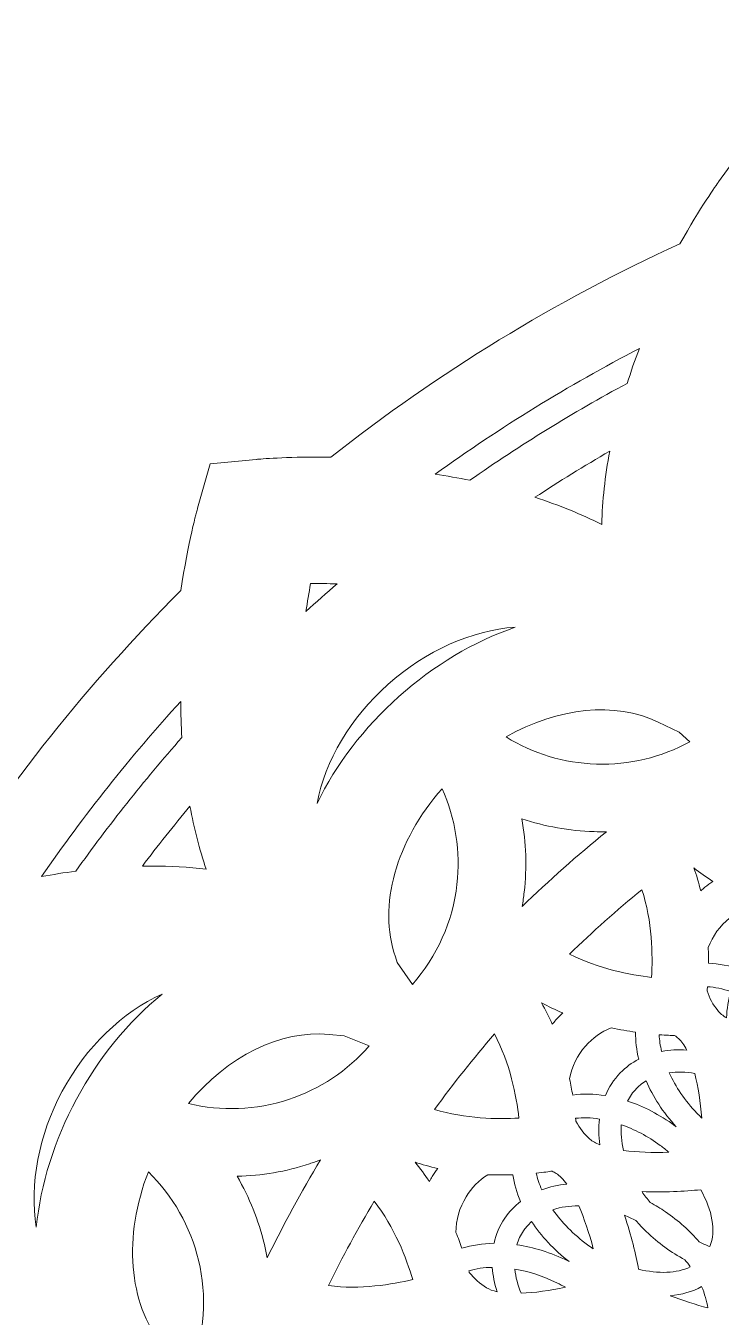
# Model space of a CAD drawing. Header units: millimetres. Extents: x 37 to 1687, y -819 to -120.
# Drawn here: x 494.4 to 556, y -616.9 to -502.4 of the extents above; entities that cross this region are included whole.
import ezdxf

# ---------------------------------------------------------------- set-up
doc = ezdxf.new("R2010")
doc.units = ezdxf.units.MM
doc.header["$MEASUREMENT"] = 0
doc.layers.add('Layer 8', color=7, linetype='Continuous')

msp = doc.modelspace()

# ---------------------------------------------------------------- linework, layer by layer
at = {"layer": 'Layer 8', "lineweight": 0}
for points, knots in [([(771.78, -680.86), (771.62, -680.51), (770.14, -677.31), (767.42, -673.13), (767.78, -668.85), (767.96, -664.5), (767.96, -660.21), (767.96, -653.67), (767.54, -647.09), (766.72, -640.66), (769.19, -636.79), (770.55, -633.84), (770.7, -633.51), (770.7, -633.51), (772.41, -629.77), (772.41, -629.77), (772.41, -629.77), (769.52, -626.84), (769.52, -626.84), (769.25, -626.56), (766.8, -624.11), (762.92, -621.18), (761.1, -614.31), (758.77, -607.5), (755.99, -600.94), (754.49, -597.38), (752.79, -593.78), (750.95, -590.22), (751.84, -586.03), (752.09, -583.04), (752.11, -582.7), (752.11, -582.7), (752.42, -578.61), (752.42, -578.61), (752.42, -578.61), (748.71, -576.85), (748.71, -576.85), (748.59, -576.79), (745.67, -575.41), (741.22, -573.98), (735.96, -566.35), (729.96, -559.14), (723.37, -552.55), (721.78, -550.97), (720.13, -549.38), (718.44, -547.84), (717.82, -543.89), (717.09, -541.34), (717.06, -541.23), (717.06, -541.23), (715.95, -537.31), (715.95, -537.31), (715.95, -537.31), (711.87, -536.91), (711.87, -536.91), (711.5, -536.88), (709.52, -536.7), (706.58, -536.7), (706, -536.7), (705.4, -536.71), (704.79, -536.72), (695.53, -530.03), (685.5, -524.38), (674.97, -519.92), (674.33, -519.65), (673.65, -519.37), (672.9, -519.07), (671.18, -516.06), (669.83, -514.2), (669.77, -514.12), (669.77, -514.12), (667.39, -510.84), (667.39, -510.84), (667.39, -510.84), (663.44, -511.83), (663.44, -511.83), (663.34, -511.86), (660.96, -512.46), (657.5, -513.76), (645.48, -510.33), (633, -508.4), (620.38, -508.03), (617.93, -505.97), (616.17, -504.78), (615.97, -504.64), (615.97, -504.64), (612.61, -502.38), (612.61, -502.38), (612.61, -502.38), (609.25, -504.64), (609.25, -504.64), (609.03, -504.79), (607.08, -506.12), (604.42, -508.37), (591.88, -509.28), (579.51, -511.75), (567.65, -515.69), (564.54, -514.55), (562.39, -513.99), (562.15, -513.93), (562.15, -513.93), (558.2, -512.94), (558.2, -512.94), (558.2, -512.94), (555.81, -516.23), (555.81, -516.23), (555.65, -516.45), (554.19, -518.49), (552.38, -521.71), (541.36, -526.75), (530.95, -533.13), (521.42, -540.66), (520.93, -540.65), (520.5, -540.64), (520.09, -540.64), (516.97, -540.64), (514.88, -540.84), (514.79, -540.85), (514.79, -540.85), (510.72, -541.25), (510.72, -541.25), (510.72, -541.25), (509.61, -545.17), (509.61, -545.17), (509.57, -545.3), (508.76, -548.18), (508.12, -552.48), (508.1, -552.5), (508.07, -552.53), (508.05, -552.55), (499.91, -560.7), (492.7, -569.74), (486.62, -579.45), (482.41, -580.82), (479.72, -582.1), (479.6, -582.16), (479.6, -582.16), (475.89, -583.92), (475.89, -583.92), (475.89, -583.92), (476.2, -588.01), (476.2, -588.01), (476.21, -588.15), (476.48, -591.55), (477.52, -596.24), (476.74, -597.92), (476.05, -599.46), (475.43, -600.94), (471.79, -609.54), (468.94, -618.5), (466.96, -627.58), (463.34, -630.35), (461.07, -632.62), (460.82, -632.87), (460.82, -632.87), (457.93, -635.81), (457.93, -635.81), (457.93, -635.81), (459.64, -639.55), (459.64, -639.55), (459.8, -639.91), (461.29, -643.12), (464, -647.28), (463.64, -651.56), (463.46, -655.91), (463.46, -660.21), (463.46, -666.74), (463.88, -673.32), (464.7, -679.76), (462.23, -683.63), (460.87, -686.57), (460.71, -686.9), (460.71, -686.9), (459, -690.64), (459, -690.64), (459, -690.64), (461.9, -693.57), (461.9, -693.57), (462.17, -693.85), (464.6, -696.29), (468.5, -699.23), (470.32, -706.1), (472.65, -712.91), (475.43, -719.47), (476.93, -723.03), (478.63, -726.64), (480.47, -730.19), (479.55, -734.55), (479.31, -737.58), (479.31, -737.71), (479.31, -737.71), (478.99, -741.8), (478.99, -741.8), (478.99, -741.8), (482.7, -743.56), (482.7, -743.56), (482.83, -743.62), (485.74, -745), (490.2, -746.43), (495.46, -754.06), (501.46, -761.27), (508.05, -767.86), (509.63, -769.44), (511.29, -771.03), (512.98, -772.58), (513.58, -776.38), (514.28, -778.9), (514.36, -779.18), (514.36, -779.18), (515.47, -783.1), (515.47, -783.1), (515.47, -783.1), (519.54, -783.5), (519.54, -783.5), (519.76, -783.52), (521.77, -783.71), (524.84, -783.71), (525.42, -783.71), (526.02, -783.7), (526.63, -783.69), (535.89, -790.39), (545.92, -796.04), (556.45, -800.49), (557.08, -800.76), (557.76, -801.04), (558.52, -801.35), (560.18, -804.25), (561.5, -806.08), (561.65, -806.29), (561.65, -806.29), (564.03, -809.57), (564.03, -809.57), (564.03, -809.57), (567.97, -808.58), (567.97, -808.58), (568.08, -808.55), (570.45, -807.95), (573.92, -806.65), (585.93, -810.08), (598.42, -812.01), (611.03, -812.39), (613.48, -814.42), (615.25, -815.63), (615.45, -815.77), (615.45, -815.77), (618.81, -818.03), (618.81, -818.03), (618.81, -818.03), (622.17, -815.77), (622.17, -815.77), (622.39, -815.62), (624.34, -814.29), (627, -812.04), (639.54, -811.13), (651.9, -808.67), (663.76, -804.72), (666.98, -805.9), (669.18, -806.46), (669.27, -806.48), (669.27, -806.48), (673.22, -807.47), (673.22, -807.47), (673.22, -807.47), (675.6, -804.19), (675.6, -804.19), (675.67, -804.1), (677.19, -801.99), (679.05, -798.7), (690.06, -793.65), (700.47, -787.28), (709.99, -779.76), (710.48, -779.77), (710.92, -779.77), (711.33, -779.77), (714.46, -779.77), (716.54, -779.57), (716.63, -779.56), (716.63, -779.56), (720.7, -779.16), (720.7, -779.16), (720.7, -779.16), (721.81, -775.24), (721.81, -775.24), (721.85, -775.12), (722.66, -772.22), (723.3, -767.93), (723.32, -767.91), (723.34, -767.89), (723.37, -767.86), (731.51, -759.72), (738.72, -750.67), (744.8, -740.96), (748.85, -739.64), (751.52, -738.39), (751.82, -738.25), (751.82, -738.25), (755.53, -736.49), (755.53, -736.49), (755.53, -736.49), (755.22, -732.4), (755.22, -732.4), (755.2, -732.26), (754.93, -728.84), (753.9, -724.18), (754.68, -722.49), (755.37, -720.95), (755.99, -719.47), (759.63, -710.87), (762.48, -701.91), (764.46, -692.84), (768.08, -690.05), (770.35, -687.79), (770.6, -687.54), (770.6, -687.54), (773.49, -684.6), (773.49, -684.6), (773.49, -684.6), (771.78, -680.86), (771.78, -680.86)], [0, 0, 0, 0, 1, 1, 1, 2, 2, 2, 3, 3, 3, 4, 4, 4, 5, 5, 5, 6, 6, 6, 7, 7, 7, 8, 8, 8, 9, 9, 9, 10, 10, 10, 11, 11, 11, 12, 12, 12, 13, 13, 13, 14, 14, 14, 15, 15, 15, 16, 16, 16, 17, 17, 17, 18, 18, 18, 19, 19, 19, 20, 20, 20, 21, 21, 21, 22, 22, 22, 23, 23, 23, 24, 24, 24, 25, 25, 25, 26, 26, 26, 27, 27, 27, 28, 28, 28, 29, 29, 29, 30, 30, 30, 31, 31, 31, 32, 32, 32, 33, 33, 33, 34, 34, 34, 35, 35, 35, 36, 36, 36, 37, 37, 37, 38, 38, 38, 39, 39, 39, 40, 40, 40, 41, 41, 41, 42, 42, 42, 43, 43, 43, 44, 44, 44, 45, 45, 45, 46, 46, 46, 47, 47, 47, 48, 48, 48, 49, 49, 49, 50, 50, 50, 51, 51, 51, 52, 52, 52, 53, 53, 53, 54, 54, 54, 55, 55, 55, 56, 56, 56, 57, 57, 57, 58, 58, 58, 59, 59, 59, 60, 60, 60, 61, 61, 61, 62, 62, 62, 63, 63, 63, 64, 64, 64, 65, 65, 65, 66, 66, 66, 67, 67, 67, 68, 68, 68, 69, 69, 69, 70, 70, 70, 71, 71, 71, 72, 72, 72, 73, 73, 73, 74, 74, 74, 75, 75, 75, 76, 76, 76, 77, 77, 77, 78, 78, 78, 79, 79, 79, 80, 80, 80, 81, 81, 81, 82, 82, 82, 83, 83, 83, 84, 84, 84, 85, 85, 85, 86, 86, 86, 87, 87, 87, 88, 88, 88, 89, 89, 89, 90, 90, 90, 91, 91, 91, 92, 92, 92, 93, 93, 93, 94, 94, 94, 95, 95, 95, 96, 96, 96, 97, 97, 97, 98, 98, 98, 99, 99, 99, 100, 100, 100, 101, 101, 101, 102, 102, 102, 103, 103, 103, 104, 104, 104, 105, 105, 105, 106, 106, 106, 106]), ([(548.79, -531.01), (548.39, -532.04), (548.03, -533.07), (547.7, -534.1), (542.91, -536.68), (538.22, -539.57), (533.75, -542.7), (532.73, -542.49), (531.7, -542.31), (530.68, -542.16), (536.43, -538), (542.51, -534.26), (548.79, -531.01)], [0, 0, 0, 0, 1, 1, 1, 2, 2, 2, 3, 3, 3, 4, 4, 4, 4]), ([(539.52, -544.21), (541.66, -542.8), (543.89, -541.43), (546.16, -540.11), (545.74, -542.35), (545.5, -544.52), (545.45, -546.61), (543.62, -545.7), (541.63, -544.9), (539.52, -544.21)], [0, 0, 0, 0, 1, 1, 1, 2, 2, 2, 3, 3, 3, 3]), ([(519.63, -551.86), (520.39, -551.85), (521.17, -551.86), (521.97, -551.89), (521.04, -552.69), (520.12, -553.51), (519.22, -554.33), (519.34, -553.5), (519.48, -552.68), (519.63, -551.86)], [0, 0, 0, 0, 1, 1, 1, 2, 2, 2, 3, 3, 3, 3]), ([(526.49, -560.81), (529.85, -557.8), (533.91, -556.01), (537.77, -555.73), (534.07, -557.02), (530.56, -559.11), (527.46, -561.89), (524.36, -564.65), (521.89, -567.89), (520.2, -571.36), (520.93, -567.55), (523.16, -563.78), (526.49, -560.81)], [0, 0, 0, 0, 1, 1, 1, 2, 2, 2, 3, 3, 3, 4, 4, 4, 4]), ([(508.11, -562.31), (508.11, -563.39), (508.15, -564.47), (508.21, -565.53), (504.85, -569.34), (501.69, -573.32), (498.81, -577.38), (497.8, -577.51), (496.78, -577.67), (495.77, -577.86), (499.51, -572.43), (503.65, -567.21), (508.11, -562.31)], [0, 0, 0, 0, 1, 1, 1, 2, 2, 2, 3, 3, 3, 4, 4, 4, 4]), ([(552.3, -565.05), (552.3, -565.05), (553.26, -565.9), (553.26, -565.9), (550.74, -567.28), (547.89, -567.97), (544.97, -567.88), (542.1, -567.78), (539.36, -566.96), (536.96, -565.47), (541.63, -562.82), (546.61, -562.32), (550.45, -564.16), (550.45, -564.16), (552.3, -565.05), (552.3, -565.05)], [0, 0, 0, 0, 1, 1, 1, 2, 2, 2, 3, 3, 3, 4, 4, 4, 5, 5, 5, 5]), ([(532.61, -578.55), (532.23, -581.83), (530.84, -584.95), (528.66, -587.43), (528.66, -587.43), (527.31, -585.47), (527.31, -585.47), (527.31, -585.47), (527.15, -584.99), (527.15, -584.99), (525.57, -580.45), (527.2, -574.69), (531.3, -570.06), (532.47, -572.7), (532.94, -575.68), (532.61, -578.55)], [0, 0, 0, 0, 1, 1, 1, 2, 2, 2, 3, 3, 3, 4, 4, 4, 5, 5, 5, 5]), ([(510.37, -577.2), (508.81, -577.02), (507.18, -576.93), (505.51, -576.93), (505.25, -576.93), (504.98, -576.93), (504.71, -576.93), (506.07, -575.13), (507.48, -573.35), (508.93, -571.61), (509.29, -573.57), (509.77, -575.44), (510.37, -577.2)], [0, 0, 0, 0, 1, 1, 1, 2, 2, 2, 3, 3, 3, 4, 4, 4, 4]), ([(538.39, -580.51), (538.46, -580.09), (538.52, -579.66), (538.57, -579.24), (538.82, -577.04), (538.75, -574.86), (538.36, -572.72), (540.42, -573.42), (542.57, -573.8), (544.78, -573.87), (545.14, -573.88), (545.5, -573.89), (545.86, -573.88), (543.27, -575.98), (540.77, -578.21), (538.39, -580.51)], [0, 0, 0, 0, 1, 1, 1, 2, 2, 2, 3, 3, 3, 4, 4, 4, 5, 5, 5, 5]), ([(555.31, -578.29), (555.07, -578.45), (554.82, -578.63), (554.59, -578.81), (554.47, -578.91), (554.34, -579.02), (554.22, -579.12), (554.05, -578.42), (553.85, -577.74), (553.62, -577.09), (554.15, -577.51), (554.72, -577.91), (555.31, -578.29)], [0, 0, 0, 0, 1, 1, 1, 2, 2, 2, 3, 3, 3, 4, 4, 4, 4]), ([(549.86, -586.8), (547.98, -586.58), (545.14, -586.05), (542.6, -584.73), (544.64, -582.75), (546.78, -580.84), (549, -579.02), (549.94, -581.82), (549.98, -584.83), (549.86, -586.8)], [0, 0, 0, 0, 1, 1, 1, 2, 2, 2, 3, 3, 3, 3]), ([(556.78, -581.54), (557.52, -580.95), (558.39, -580.54), (559.32, -580.34), (560.04, -580.64), (560.73, -580.89), (561.36, -581.09), (561.22, -581.83), (561.18, -582.63), (561.23, -583.45), (560.58, -583.65), (559.97, -583.95), (559.41, -584.36), (558.74, -584.83), (558.2, -585.42), (557.76, -586.1), (556.79, -585.76), (555.83, -585.58), (554.91, -585.55), (554.92, -585.1), (554.91, -584.63), (554.89, -584.14), (555.28, -583.12), (555.93, -582.22), (556.78, -581.54)], [0, 0, 0, 0, 1, 1, 1, 2, 2, 2, 3, 3, 3, 4, 4, 4, 5, 5, 5, 6, 6, 6, 7, 7, 7, 8, 8, 8, 8]), ([(556.52, -590.4), (556.19, -590.2), (555.92, -589.98), (555.73, -589.74), (555.32, -589.23), (555, -588.64), (554.79, -588), (554.8, -587.88), (554.81, -587.76), (554.82, -587.63), (555.48, -587.67), (556.17, -587.82), (556.88, -588.06), (556.66, -588.8), (556.54, -589.58), (556.52, -590.4)], [0, 0, 0, 0, 1, 1, 1, 2, 2, 2, 3, 3, 3, 4, 4, 4, 5, 5, 5, 5]), ([(497.6, -596.91), (499.72, -592.96), (502.93, -589.87), (506.47, -588.28), (503.43, -590.76), (500.83, -593.94), (498.87, -597.6), (496.91, -601.26), (495.69, -605.14), (495.3, -608.97), (494.7, -605.17), (495.52, -600.79), (497.6, -596.91)], [0, 0, 0, 0, 1, 1, 1, 2, 2, 2, 3, 3, 3, 4, 4, 4, 4]), ([(540.11, -589.06), (540.71, -589.38), (541.33, -589.68), (541.99, -589.95), (541.78, -590.15), (541.58, -590.36), (541.38, -590.58), (541.27, -590.7), (541.17, -590.83), (541.06, -590.96), (540.77, -590.3), (540.45, -589.67), (540.11, -589.06)], [0, 0, 0, 0, 1, 1, 1, 2, 2, 2, 3, 3, 3, 4, 4, 4, 4]), ([(521.26, -591.87), (521.26, -591.87), (522.6, -592), (522.6, -592), (522.6, -592), (524.83, -592.88), (524.83, -592.88), (522.92, -595.08), (520.46, -596.72), (517.66, -597.64), (514.81, -598.57), (511.7, -598.69), (508.79, -598), (512.27, -593.78), (516.96, -591.45), (521.26, -591.87)], [0, 0, 0, 0, 1, 1, 1, 2, 2, 2, 3, 3, 3, 4, 4, 4, 5, 5, 5, 5]), ([(530.62, -598.51), (532.29, -596.23), (534.07, -593.99), (535.93, -591.82), (537.32, -594.41), (537.88, -597.34), (538.1, -599.28), (536.22, -599.39), (533.34, -599.36), (530.62, -598.51)], [0, 0, 0, 0, 1, 1, 1, 2, 2, 2, 3, 3, 3, 3]), ([(547.09, -595.27), (546.52, -595.86), (546.08, -596.54), (545.77, -597.29), (544.76, -597.13), (543.78, -597.11), (542.87, -597.24), (542.79, -596.79), (542.7, -596.31), (542.6, -595.81), (542.79, -594.72), (543.28, -593.72), (544.01, -592.89), (544.63, -592.18), (545.41, -591.63), (546.28, -591.28), (547.05, -591.44), (547.78, -591.57), (548.45, -591.66), (548.43, -592.43), (548.53, -593.24), (548.73, -594.06), (548.12, -594.37), (547.57, -594.78), (547.09, -595.27)], [0, 0, 0, 0, 1, 1, 1, 2, 2, 2, 3, 3, 3, 4, 4, 4, 5, 5, 5, 6, 6, 6, 7, 7, 7, 8, 8, 8, 8]), ([(550.76, -593.37), (550.63, -592.86), (550.56, -592.36), (550.54, -591.89), (551.17, -591.94), (551.65, -591.95), (551.91, -591.95), (552.04, -592.04), (552.15, -592.13), (552.25, -592.23), (552.52, -592.46), (552.77, -592.82), (552.99, -593.25), (552.22, -593.2), (551.47, -593.24), (550.76, -593.37)], [0, 0, 0, 0, 1, 1, 1, 2, 2, 2, 3, 3, 3, 4, 4, 4, 5, 5, 5, 5]), ([(553.89, -598.85), (552.82, -597.74), (552, -596.5), (551.43, -595.27), (552.14, -595.17), (552.91, -595.19), (553.7, -595.33), (553.99, -596.49), (554.2, -597.86), (554.32, -599.28), (554.18, -599.14), (554.03, -599), (553.89, -598.85)], [0, 0, 0, 0, 1, 1, 1, 2, 2, 2, 3, 3, 3, 4, 4, 4, 4]), ([(552.05, -600.06), (552.01, -600.02), (551.97, -599.99), (551.93, -599.96), (550.57, -598.97), (549.14, -598.24), (547.73, -597.77), (547.94, -597.37), (548.2, -597), (548.52, -596.67), (548.63, -596.56), (548.74, -596.46), (548.85, -596.36), (549.02, -596.22), (549.19, -596.09), (549.38, -595.98), (549.98, -597.38), (550.88, -598.77), (552.05, -600.06)], [0, 0, 0, 0, 1, 1, 1, 2, 2, 2, 3, 3, 3, 4, 4, 4, 5, 5, 5, 6, 6, 6, 6]), ([(545.28, -601.66), (544.93, -601.51), (544.62, -601.34), (544.4, -601.15), (543.9, -600.7), (543.48, -600.17), (543.16, -599.56), (543.15, -599.48), (543.14, -599.39), (543.13, -599.3), (543.79, -599.23), (544.5, -599.25), (545.24, -599.37), (545.16, -600.11), (545.17, -600.87), (545.28, -601.66)], [0, 0, 0, 0, 1, 1, 1, 2, 2, 2, 3, 3, 3, 4, 4, 4, 5, 5, 5, 5]), ([(547.38, -602.16), (547.19, -601.37), (547.12, -600.59), (547.18, -599.87), (548.34, -600.28), (549.53, -600.89), (550.64, -601.71), (550.91, -601.91), (551.16, -602.11), (551.41, -602.32), (549.96, -602.36), (548.57, -602.32), (547.38, -602.16)], [0, 0, 0, 0, 1, 1, 1, 2, 2, 2, 3, 3, 3, 4, 4, 4, 4]), ([(515.78, -611.69), (515.71, -611.29), (515.62, -610.89), (515.53, -610.5), (515.02, -608.36), (514.2, -606.33), (513.11, -604.45), (515.28, -604.4), (517.44, -604.03), (519.53, -603.34), (519.86, -603.23), (520.19, -603.11), (520.51, -602.99), (518.8, -605.82), (517.22, -608.73), (515.78, -611.69)], [0, 0, 0, 0, 1, 1, 1, 2, 2, 2, 3, 3, 3, 4, 4, 4, 5, 5, 5, 5]), ([(530.42, -604.46), (530.33, -604.61), (530.24, -604.76), (530.16, -604.91), (529.76, -604.31), (529.33, -603.74), (528.89, -603.2), (529.53, -603.41), (530.2, -603.59), (530.9, -603.75), (530.73, -603.98), (530.57, -604.21), (530.42, -604.46)], [0, 0, 0, 0, 1, 1, 1, 2, 2, 2, 3, 3, 3, 4, 4, 4, 4]), ([(506.93, -619.97), (506.93, -619.97), (506.48, -619.41), (506.48, -619.41), (503.47, -615.71), (503.01, -609.77), (505.24, -604.05), (507.42, -606.18), (508.98, -608.93), (509.69, -611.9), (510.45, -615.07), (510.23, -618.44), (509.06, -621.49), (509.06, -621.49), (506.93, -619.97), (506.93, -619.97)], [0, 0, 0, 0, 1, 1, 1, 2, 2, 2, 3, 3, 3, 4, 4, 4, 5, 5, 5, 5]), ([(536.85, -608.16), (536.39, -608.84), (536.07, -609.59), (535.9, -610.39), (534.88, -610.41), (533.92, -610.56), (533.05, -610.84), (532.89, -610.4), (532.72, -609.93), (532.52, -609.44), (532.52, -608.33), (532.83, -607.24), (533.41, -606.28), (533.89, -605.48), (534.56, -604.8), (535.34, -604.31), (536.14, -604.34), (536.88, -604.34), (537.56, -604.31), (537.67, -605.09), (537.91, -605.89), (538.25, -606.68), (537.72, -607.1), (537.24, -607.59), (536.85, -608.16)], [0, 0, 0, 0, 1, 1, 1, 2, 2, 2, 3, 3, 3, 4, 4, 4, 5, 5, 5, 6, 6, 6, 7, 7, 7, 8, 8, 8, 8]), ([(541.04, -603.99), (541.17, -604.06), (541.29, -604.12), (541.41, -604.19), (541.73, -604.39), (542.05, -604.72), (542.36, -605.14), (541.57, -605.22), (540.82, -605.39), (540.13, -605.65), (539.91, -605.15), (539.75, -604.66), (539.64, -604.17), (540.3, -604.11), (540.79, -604.03), (541.04, -603.99)], [0, 0, 0, 0, 1, 1, 1, 2, 2, 2, 3, 3, 3, 4, 4, 4, 5, 5, 5, 5]), ([(555.04, -610.69), (554.72, -610.56), (554.41, -610.43), (554.09, -610.27), (553.26, -609.29), (552.26, -608.38), (551.1, -607.6), (551.1, -607.6), (551.1, -607.6), (551.1, -607.6), (550.66, -607.3), (550.2, -607.02), (549.75, -606.78), (549.49, -606.46), (549.24, -606.14), (549.02, -605.81), (550.92, -605.9), (552.8, -605.78), (554.22, -605.64), (555.25, -607.45), (555.59, -609.29), (555.04, -610.69)], [0, 0, 0, 0, 1, 1, 1, 2, 2, 2, 3, 3, 3, 4, 4, 4, 5, 5, 5, 6, 6, 6, 7, 7, 7, 7]), ([(528.68, -613.61), (526.86, -614.05), (524.03, -614.51), (521.21, -614.15), (522.45, -611.61), (523.81, -609.1), (525.26, -606.66), (527.07, -608.96), (528.13, -611.74), (528.68, -613.61)], [0, 0, 0, 0, 1, 1, 1, 2, 2, 2, 3, 3, 3, 3]), ([(543.41, -607.07), (543.89, -608.18), (544.33, -609.5), (544.7, -610.88), (544.53, -610.76), (544.35, -610.65), (544.18, -610.52), (542.93, -609.6), (541.89, -608.53), (541.12, -607.41), (541.82, -607.18), (542.59, -607.07), (543.41, -607.07)], [0, 0, 0, 0, 1, 1, 1, 2, 2, 2, 3, 3, 3, 4, 4, 4, 4]), ([(548.72, -612.69), (548.47, -611.42), (548.06, -609.67), (547.47, -607.91), (547.81, -608.05), (548.14, -608.2), (548.47, -608.37), (548.76, -608.7), (549.07, -609.03), (549.39, -609.34), (550.46, -610.38), (551.62, -611.22), (552.82, -611.85), (552.99, -612.06), (553.15, -612.28), (553.3, -612.49), (552.1, -613.06), (550.46, -613.12), (548.72, -612.69)], [0, 0, 0, 0, 1, 1, 1, 2, 2, 2, 3, 3, 3, 4, 4, 4, 5, 5, 5, 6, 6, 6, 6]), ([(538.5, -609.29), (538.59, -609.16), (538.68, -609.04), (538.78, -608.93), (538.92, -608.76), (539.07, -608.61), (539.23, -608.46), (540.06, -609.74), (541.19, -610.96), (542.57, -612.02), (542.53, -612), (542.48, -611.98), (542.43, -611.95), (540.92, -611.21), (539.39, -610.74), (537.92, -610.52), (538.05, -610.08), (538.24, -609.67), (538.5, -609.29)], [0, 0, 0, 0, 1, 1, 1, 2, 2, 2, 3, 3, 3, 4, 4, 4, 5, 5, 5, 6, 6, 6, 6]), ([(535.23, -614.34), (534.64, -613.98), (534.13, -613.52), (533.7, -612.97), (533.69, -612.92), (533.68, -612.87), (533.66, -612.83), (534.29, -612.64), (534.99, -612.54), (535.74, -612.53), (535.79, -613.24), (535.93, -613.96), (536.16, -614.69), (535.79, -614.61), (535.47, -614.49), (535.23, -614.34)], [0, 0, 0, 0, 1, 1, 1, 2, 2, 2, 3, 3, 3, 4, 4, 4, 5, 5, 5, 5]), ([(538.3, -614.82), (538, -614.1), (537.81, -613.38), (537.74, -612.68), (538.96, -612.88), (540.23, -613.29), (541.47, -613.9), (541.73, -614.03), (541.98, -614.16), (542.23, -614.3), (540.83, -614.59), (539.48, -614.78), (538.3, -614.82)], [0, 0, 0, 0, 1, 1, 1, 2, 2, 2, 3, 3, 3, 4, 4, 4, 4]), ([(551.52, -615.04), (552.54, -614.95), (553.48, -614.68), (554.3, -614.24), (554.57, -614.87), (554.77, -615.51), (554.87, -616.13), (553.8, -615.84), (552.69, -615.48), (551.52, -615.04)], [0, 0, 0, 0, 1, 1, 1, 2, 2, 2, 3, 3, 3, 3])]:
    msp.add_open_spline(points, degree=3, knots=knots, dxfattribs=at)

doc.saveas('drawing.dxf')
